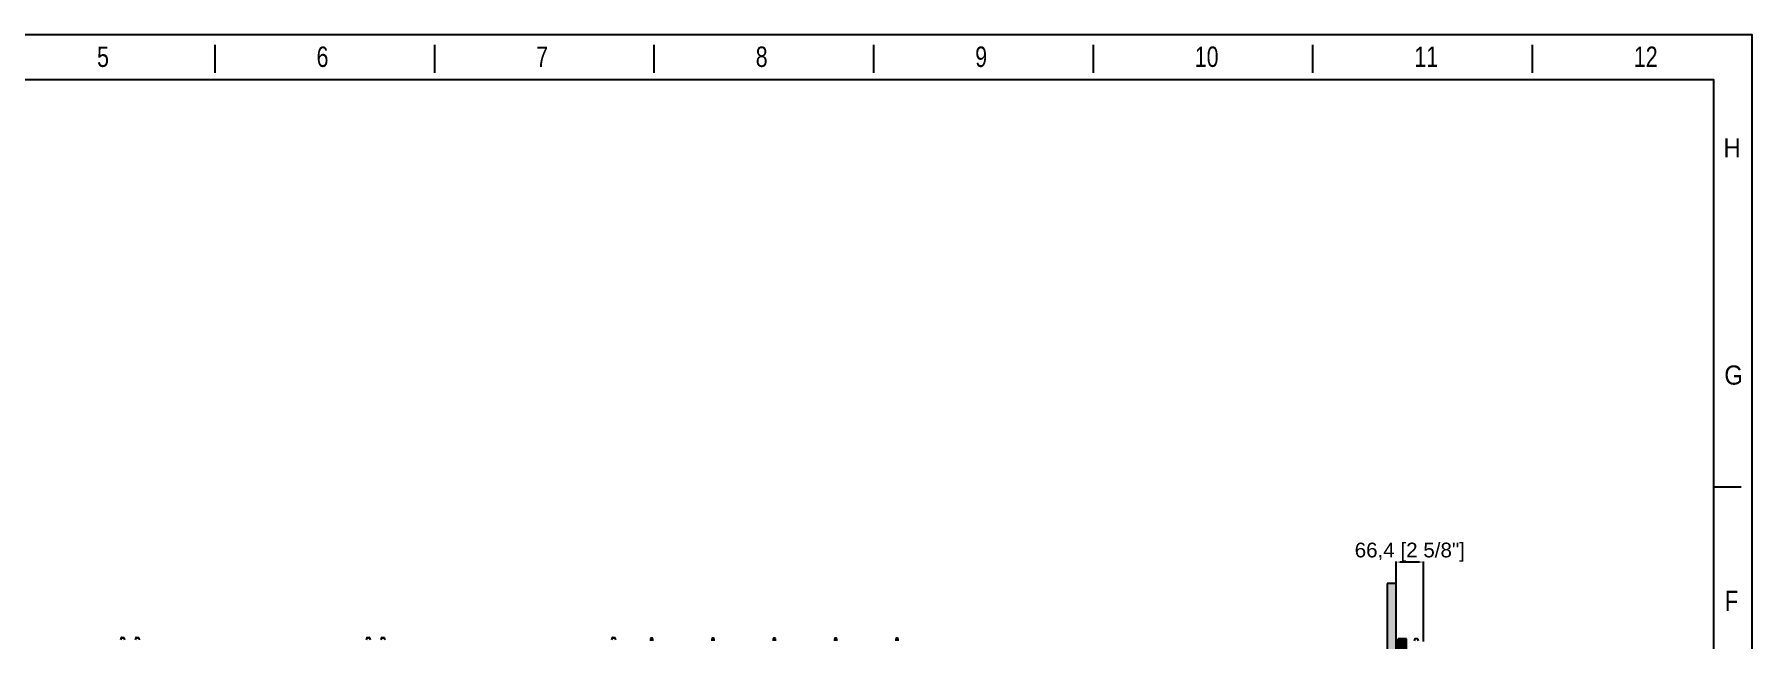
# Model space of a CAD drawing. Header units: millimetres. Extents: x 620 to 19791, y 2539 to 6969.
# Drawn here: x 15593 to 19791, y 5489 to 6969 of the extents above; entities that cross this region are included whole.
import ezdxf

# ---------------------------------------------------------------- set-up
doc = ezdxf.new("R2010")
doc.units = ezdxf.units.MM
doc.layers.add('DIM', color=4, linetype='Continuous')
doc.styles.add('CKSTANDARD', font='arial.ttf')
doc.styles.add('Roamns', font='romans.shx')
doc.styles.get("Standard").update_dxf_attribs({"font": 'arial.ttf'})
doc.dimstyles.new('ISO-25', dxfattribs={"dimtxt": 15, "dimasz": 10, "dimexe": 1.25, "dimexo": 0.625, "dimtad": 1, "dimtxsty": 'Standard', "dimcen": 2.5, "dimadec": 0, "dimazin": 0, "dimtfac": 1, "dimtmove": 0, "dimatfit": 3, "dimfxl": 1, "dimarcsym": 0})

# ---------------------------------------------------------------- blocks, each defined once
blk = doc.blocks.new('standard template')
for p, q in [((15761, 30728), (15761, 30325)), ((18933, 30728), (18933, 30325)), ((22104, 30728), (22104, 30325)), ((25276, 30728), (25276, 30325)), ((28448, 30728), (28448, 30325)), ((31619, 30728), (31619, 30325)), ((34791, 30728), (34791, 30325)), ((37812, 24334), (37409, 24334))]:
    blk.add_line(p, q)
blk.add_lwpolyline([(37963, 4700), (-97, 4700), (-97, 30879), (37963, 30879)], close=True)
at = {"color": 7}
blk.add_lwpolyline([(456, 6674), (456, 5964), (456, 5254), (456, 30226), (37409, 30226), (37409, 5254)], dxfattribs=at)
at = {"style": 'CKSTANDARD'}
for s, height, width, p in [('5', 295, 0.75, (14060, 30408)), ('6', 295, 0.75, (17231, 30408)), ('7', 295, 0.75, (20403, 30408)), ('8', 295, 0.75, (23575, 30408)), ('9', 295, 0.75, (26746, 30408)), ('10', 294.8, 0.75, (29918, 30408)), ('11', 294.8, 0.75, (33090, 30408)), ('12', 294.8, 0.75, (36261, 30408)), ('H', 276, 0.9, (37555, 29102)), ('G', 276, 0.9, (37567, 25817)), ('F', 295, 0.75, (37578, 22543))]:
    blk.add_text(s, height=height, dxfattribs=dict(at, width=width)).set_placement(p)
at = {"style": 'Roamns'}
for tag, p in [('PAGE_NAME', (27466, 7594)), ('PROJECT_NAME', (27466, 6884)), ('DRAWN_NAME', (27466, 6174)), ('VERSION', (34241, 6174)), ('SELECT_DATA', (27466, 5464)), ('PAGE_NUMBER', (34241, 5464))]:
    blk.add_attdef(tag, p, '', height=285, dxfattribs=at)
blk = doc.blocks.new('DTGFH')
at = {"color": 7, "linetype": 'Continuous'}
for p, q in [((8815.7, 4448.4), (8814.1, 4443.7)), ((8815.7, 4448.4), (8822.4, 4448.4)), ((8816.1, 4448.7), (8822, 4448.7)), ((8822.4, 4448.4), (8824, 4443.7)), ((9379.7, 4448.4), (9378.1, 4443.7)), ((9379.7, 4448.4), (9386.4, 4448.4)), ((9380.1, 4448.7), (9386, 4448.7)), ((9386.4, 4448.4), (9388, 4443.7))]:
    blk.add_line(p, q, dxfattribs=at)
for centre, start, end in [((8816.1, 4448.2), 90, 161.222), ((8822, 4448.2), 18.778, 90), ((9380.1, 4448.2), 90, 161.222), ((9386, 4448.2), 18.778, 90)]:
    blk.add_arc(centre, 0.5, start, end, dxfattribs=at)
blk = doc.blocks.new('*U116')
blk.add_blockref('DTGFH', (-9101, -4276.2))
blk = doc.blocks.new('*U117')
at = {"color": 0, "linetype": 'ByBlock', "lineweight": -2, "transparency": 16777216}
for p in [(1200, 1350), (1800, 1350), (2400, 1350)]:
    blk.add_blockref('*U116', p, dxfattribs=at)
blk = doc.blocks.new('ETYFHGJM')
at = {"color": 7, "linetype": 'Continuous'}
for p, q in [((11695.2, 4175.1), (11693.7, 4170.4)), ((11695.2, 4175.1), (11702, 4175.1)), ((11695.7, 4175.4), (11701.5, 4175.4)), ((11702, 4175.1), (11703.6, 4170.4))]:
    blk.add_line(p, q, dxfattribs=at)
for centre, start, end in [((11695.7, 4174.9), 90, 161.222), ((11701.5, 4174.9), 18.778, 90)]:
    blk.add_arc(centre, 0.5, start, end, dxfattribs=at)
blk = doc.blocks.new('*U124')
blk.add_blockref('ETYFHGJM', (-11700.8, -4002.9))
blk = doc.blocks.new('*U125')
at = {"color": 0, "linetype": 'ByBlock', "lineweight": -2, "transparency": 16777216}
blk.add_blockref('*U124', (0, 1350), dxfattribs=at)
blk = doc.blocks.new('etdyf')
at = {"color": 114, "linetype": 'Continuous', "true_color": 0x139b48}
for p, q in [((4442.1, 3217.7), (4442.1, 3237.7)), ((4442.1, 3237.7), (5101.1, 3237.7)), ((4442.1, 3236.2), (5101.1, 3236.2)), ((5101.1, 3217.7), (5101.1, 3237.7)), ((4442.1, 3231.3), (5101.1, 3231.3)), ((4442.1, 3230.8), (5101.1, 3230.8)), ((5101.1, 3230.5), (4442.1, 3230.5)), ((5101.1, 3224.9), (4442.1, 3224.9)), ((4442.1, 3224.6), (5101.1, 3224.6)), ((4442.1, 3224.1), (5101.1, 3224.1)), ((4442.1, 3219.2), (5101.1, 3219.2)), ((4442.1, 3217.7), (5101.1, 3217.7))]:
    blk.add_line(p, q, dxfattribs=at)
blk = doc.blocks.new('*D128')
at = {"color": 0, "lineweight": -2, "transparency": 16777216}
for p, q in [((18921.9, 5451.5), (18921.9, 5680.1)), ((18978.3, 5678.8), (18931.9, 5678.8)), ((18988.3, 5484.6), (18988.3, 5680.1))]:
    blk.add_line(p, q, dxfattribs=at)
at = {"color": 0, "transparency": 16777216}
for points in [[(18931.9, 5680.5), (18931.9, 5677.2), (18921.9, 5678.8)], [(18978.3, 5680.5), (18978.3, 5677.2), (18988.3, 5678.8)]]:
    blk.add_solid(points, dxfattribs=at)
at = {"layer": 'Defpoints', "color": 0, "transparency": 16777216}
for p in [(18921.9, 5678.8), (18988.3, 5484), (18921.9, 5450.9)]:
    blk.add_point(p, dxfattribs=at)
at = {"color": 0, "transparency": 16777216, "insert": (18955.1, 5702.8), "char_height": 36, "attachment_point": 5}
blk.add_mtext('66,4 [2 5/8"]', dxfattribs=at)
blk = doc.blocks.new('tugj')
at = {"color": 7, "linetype": 'Continuous', "lineweight": 25}
for p, q in [((12378, 5162.3), (12377.6, 5159.6)), ((12377.6, 5159.6), (12377.6, 5156.6)), ((12383.5, 5159.6), (12377.6, 5159.6)), ((12379.9, 5161.6), (12379.9, 5162.3)), ((12379.9, 5161.6), (12381.1, 5161.6)), ((12381.1, 5162.3), (12381.1, 5161.6)), ((12383.5, 5159.6), (12383.1, 5162.3)), ((12383.5, 5156.6), (12383.5, 5159.6)), ((12528, 5162.3), (12527.6, 5159.6)), ((12527.6, 5159.6), (12527.6, 5156.6)), ((12533.5, 5159.6), (12527.6, 5159.6)), ((12529.9, 5161.6), (12529.9, 5162.3)), ((12529.9, 5161.6), (12531.1, 5161.6)), ((12531.1, 5162.3), (12531.1, 5161.6)), ((12533.5, 5159.6), (12533.1, 5162.3)), ((12533.5, 5156.6), (12533.5, 5159.6)), ((12678, 5162.3), (12677.6, 5159.6)), ((12677.6, 5159.6), (12677.6, 5156.6)), ((12683.5, 5159.6), (12677.6, 5159.6)), ((12679.9, 5161.6), (12679.9, 5162.3)), ((12679.9, 5161.6), (12681.1, 5161.6)), ((12681.1, 5162.3), (12681.1, 5161.6)), ((12683.5, 5159.6), (12683.1, 5162.3)), ((12683.5, 5156.6), (12683.5, 5159.6))]:
    blk.add_line(p, q, dxfattribs=at)
at = {"color": 8, "linetype": 'Continuous', "lineweight": 25}
for p, q in [((12379.9, 5162.3), (12378, 5162.3)), ((12383.1, 5162.3), (12381.1, 5162.3)), ((12529.9, 5162.3), (12528, 5162.3)), ((12533.1, 5162.3), (12531.1, 5162.3)), ((12679.9, 5162.3), (12678, 5162.3)), ((12683.1, 5162.3), (12681.1, 5162.3))]:
    blk.add_line(p, q, dxfattribs=at)
at = {"color": 7, "linetype": 'Continuous', "lineweight": 25}
for centre, start, end in [((12379, 5162.1), 90, 170.2724), ((12382.1, 5162.1), 9.7276, 90), ((12529, 5162.1), 90, 170.2724), ((12532.1, 5162.1), 9.7276, 90), ((12679, 5162.1), 90, 170.2724), ((12682.1, 5162.1), 9.7276, 90)]:
    blk.add_arc(centre, 1, start, end, dxfattribs=at)
for points, knots in [([(12379.9, 5163.1), (12379.8, 5163.1), (12379.5, 5163.1), (12379.2, 5163.1), (12379, 5163.1), (12379, 5163.1), (12379, 5163.1)], [0, 0, 0, 0, 0.244471, 0.500002, 0.755534, 1, 1, 1, 1]), ([(12379.9, 5162.3), (12379.9, 5162.4), (12379.9, 5162.6), (12379.9, 5162.9), (12379.9, 5163), (12379.9, 5163.1), (12379.9, 5163.1), (12379.9, 5163.1)], [0, 0, 0, 0, 0.229567, 0.459025, 0.691715, 0.932795, 1, 1, 1, 1]), ([(12381.7, 5163.1), (12381.6, 5163.1), (12381.5, 5163.1), (12381.3, 5163.1), (12381.1, 5163.1)], [0, 0, 0, 0, 0.34034, 1, 1, 1, 1]), ([(12381.1, 5163.1), (12381.1, 5163.1), (12381.1, 5163.1), (12381.1, 5162.9), (12381.1, 5162.6), (12381.1, 5162.4), (12381.1, 5162.3)], [0, 0, 0, 0, 0.2593212, 0.5192836, 0.7631342, 1, 1, 1, 1]), ([(12529.9, 5163.1), (12529.8, 5163.1), (12529.5, 5163.1), (12529.2, 5163.1), (12529, 5163.1), (12529, 5163.1), (12529, 5163.1)], [0, 0, 0, 0, 0.244464, 0.5000008, 0.7555338, 1, 1, 1, 1]), ([(12529.9, 5162.3), (12529.9, 5162.4), (12529.9, 5162.6), (12529.9, 5162.9), (12529.9, 5163), (12529.9, 5163.1), (12529.9, 5163.1), (12529.9, 5163.1)], [0, 0, 0, 0, 0.229567, 0.459025, 0.691715, 0.932795, 1, 1, 1, 1]), ([(12531.7, 5163.1), (12531.6, 5163.1), (12531.5, 5163.1), (12531.3, 5163.1), (12531.1, 5163.1)], [0, 0, 0, 0, 0.34033, 1, 1, 1, 1]), ([(12531.1, 5163.1), (12531.1, 5163.1), (12531.1, 5163.1), (12531.1, 5162.9), (12531.1, 5162.6), (12531.1, 5162.4), (12531.1, 5162.3)], [0, 0, 0, 0, 0.2593212, 0.5192836, 0.7631342, 1, 1, 1, 1]), ([(12679.9, 5163.1), (12679.8, 5163.1), (12679.5, 5163.1), (12679.2, 5163.1), (12679, 5163.1), (12679, 5163.1), (12679, 5163.1)], [0, 0, 0, 0, 0.244465, 0.5, 0.755535, 1, 1, 1, 1]), ([(12679.9, 5162.3), (12679.9, 5162.4), (12679.9, 5162.6), (12679.9, 5162.9), (12679.9, 5163), (12679.9, 5163.1), (12679.9, 5163.1), (12679.9, 5163.1)], [0, 0, 0, 0, 0.229567, 0.459025, 0.691715, 0.932795, 1, 1, 1, 1]), ([(12681.7, 5163.1), (12681.6, 5163.1), (12681.5, 5163.1), (12681.3, 5163.1), (12681.1, 5163.1)], [0, 0, 0, 0, 0.3403239, 1, 1, 1, 1]), ([(12681.1, 5163.1), (12681.1, 5163.1), (12681.1, 5163.1), (12681.1, 5162.9), (12681.1, 5162.6), (12681.1, 5162.4), (12681.1, 5162.3)], [0, 0, 0, 0, 0.2593212, 0.5192836, 0.7631342, 1, 1, 1, 1])]:
    blk.add_open_spline(points, degree=3, knots=knots, dxfattribs=at)
blk = doc.blocks.new('*U204')
blk.add_blockref('tugj', (-12530.5, -4991.1))
blk = doc.blocks.new('*U205')
at = {"color": 0, "linetype": 'ByBlock', "lineweight": -2, "transparency": 16777216}
blk.add_blockref('*U204', (0, 1350), dxfattribs=at)
blk = doc.blocks.new('tgd')
at = {"color": 7, "linetype": 'Continuous', "lineweight": 25}
for p, q in [((18215, 5057.3), (18214.5, 5054.6)), ((18214.5, 5054.6), (18214.5, 5051.6)), ((18220.5, 5054.6), (18214.5, 5054.6)), ((18216.9, 5056.6), (18216.9, 5057.3)), ((18216.9, 5056.6), (18218.1, 5056.6)), ((18218.1, 5057.3), (18218.1, 5056.6)), ((18220.5, 5054.6), (18220, 5057.3)), ((18220.5, 5051.6), (18220.5, 5054.6)), ((18365, 5057.3), (18364.5, 5054.6)), ((18364.5, 5054.6), (18364.5, 5051.6)), ((18370.5, 5054.6), (18364.5, 5054.6)), ((18366.9, 5056.6), (18366.9, 5057.3)), ((18366.9, 5056.6), (18368.1, 5056.6)), ((18368.1, 5057.3), (18368.1, 5056.6)), ((18370.5, 5054.6), (18370, 5057.3)), ((18370.5, 5051.6), (18370.5, 5054.6))]:
    blk.add_line(p, q, dxfattribs=at)
at = {"color": 8, "linetype": 'Continuous', "lineweight": 25}
for p, q in [((18216.9, 5057.3), (18215, 5057.3)), ((18220, 5057.3), (18218.1, 5057.3)), ((18366.9, 5057.3), (18365, 5057.3)), ((18370, 5057.3), (18368.1, 5057.3))]:
    blk.add_line(p, q, dxfattribs=at)
at = {"color": 7, "linetype": 'Continuous', "lineweight": 25}
for centre, start, end in [((18215.9, 5057.1), 90, 170.2724), ((18219, 5057.1), 9.7276, 90), ((18365.9, 5057.1), 90, 170.2724), ((18369, 5057.1), 9.7276, 90)]:
    blk.add_arc(centre, 1, start, end, dxfattribs=at)
for points, knots in [([(18216.9, 5058.1), (18216.7, 5058.1), (18216.5, 5058.1), (18216.2, 5058.1), (18216, 5058.1), (18216, 5058.1), (18215.9, 5058.1)], [0, 0, 0, 0, 0.244464, 0.5000008, 0.7555338, 1, 1, 1, 1]), ([(18216.9, 5057.3), (18216.9, 5057.4), (18216.9, 5057.6), (18216.9, 5057.9), (18216.9, 5058), (18216.9, 5058.1), (18216.9, 5058.1), (18216.9, 5058.1)], [0, 0, 0, 0, 0.229567, 0.459025, 0.691715, 0.932795, 1, 1, 1, 1]), ([(18218.6, 5058.1), (18218.6, 5058.1), (18218.4, 5058.1), (18218.2, 5058.1), (18218.1, 5058.1)], [0, 0, 0, 0, 0.34033, 1, 1, 1, 1]), ([(18218.1, 5058.1), (18218.1, 5058.1), (18218.1, 5058.1), (18218.1, 5057.9), (18218.1, 5057.6), (18218.1, 5057.4), (18218.1, 5057.3)], [0, 0, 0, 0, 0.2593212, 0.5192836, 0.7631342, 1, 1, 1, 1]), ([(18366.9, 5058.1), (18366.7, 5058.1), (18366.5, 5058.1), (18366.2, 5058.1), (18366, 5058.1), (18366, 5058.1), (18365.9, 5058.1)], [0, 0, 0, 0, 0.244465, 0.5, 0.755535, 1, 1, 1, 1]), ([(18366.9, 5057.3), (18366.9, 5057.4), (18366.9, 5057.6), (18366.9, 5057.9), (18366.9, 5058), (18366.9, 5058.1), (18366.9, 5058.1), (18366.9, 5058.1)], [0, 0, 0, 0, 0.229567, 0.459025, 0.691715, 0.932795, 1, 1, 1, 1]), ([(18368.6, 5058.1), (18368.6, 5058.1), (18368.4, 5058.1), (18368.2, 5058.1), (18368.1, 5058.1)], [0, 0, 0, 0, 0.3403239, 1, 1, 1, 1]), ([(18368.1, 5058.1), (18368.1, 5058.1), (18368.1, 5058.1), (18368.1, 5057.9), (18368.1, 5057.6), (18368.1, 5057.4), (18368.1, 5057.3)], [0, 0, 0, 0, 0.2593212, 0.5192836, 0.7631342, 1, 1, 1, 1])]:
    blk.add_open_spline(points, degree=3, knots=knots, dxfattribs=at)
blk = doc.blocks.new('*U206')
blk.add_blockref('tgd', (-18292.5, -4886.1))
blk = doc.blocks.new('*U207')
at = {"color": 0, "linetype": 'ByBlock', "lineweight": -2, "transparency": 16777216}
blk.add_blockref('*U206', (0, 1350), dxfattribs=at)

msp = doc.modelspace()

# ---------------------------------------------------------------- hatches: boundary and pattern name
h = msp.add_hatch()
h.set_pattern_fill('ANSI36', color=256, scale=4)
h.set_pattern_definition([(45, (2911.064, 2147.77), (6.735192, 24.695704), [31.75, -6.35, 0, -6.35])])
h.paths.add_polyline_path([(18899.43688, 3728.41603), (18921.90428, 3728.41603), (18921.90428, 5626.66817), (18899.43688, 5626.66817)])

# ---------------------------------------------------------------- linework, layer by layer
at = {"layer": 'DIM', "color": 0}
msp.add_lwpolyline([(18899.43688, 5626.66817), (18899.43688, 3728.41603), (18921.90428, 3728.41603), (18921.90428, 5626.66817)], close=True, dxfattribs=at)

# ---------------------------------------------------------------- block references
at = {"transparency": 33554595, "xscale": 0.1691825702922491, "yscale": 0.1691825702922491, "zscale": 0.1691825702922491}
msp.add_blockref('standard template', (13367.95743, 1744.8803), dxfattribs=at)
for name, p in [('*U117', (14326.96016, 3971.56341)), ('*U205', (17251.96016, 3971.06063)), ('*U207', (17626.96016, 3971.06063))]:
    msp.add_blockref(name, p)
at = {"rotation": 90}
msp.add_blockref('etdyf', (22164.61336, 389.80805), dxfattribs=at)
at = {"xscale": -1}
msp.add_blockref('*U125', (18968.50428, 3968.98875), dxfattribs=at)

# ---------------------------------------------------------------- dimensions: what is measured, and where the dimension line sits
dim = msp.add_linear_dim(base=(18921.90428, 5678.84717), p1=(18988.30428, 5483.98875), p2=(18921.90428, 5450.86341), dimstyle='ISO-25', override={"dimtxt": 36})
dim.commit()
dim.dimension.update_dxf_attribs({"geometry": '*D128', "text_midpoint": (18955.10428, 5678.84717), "dimtype": 160})

doc.saveas('drawing.dxf')
